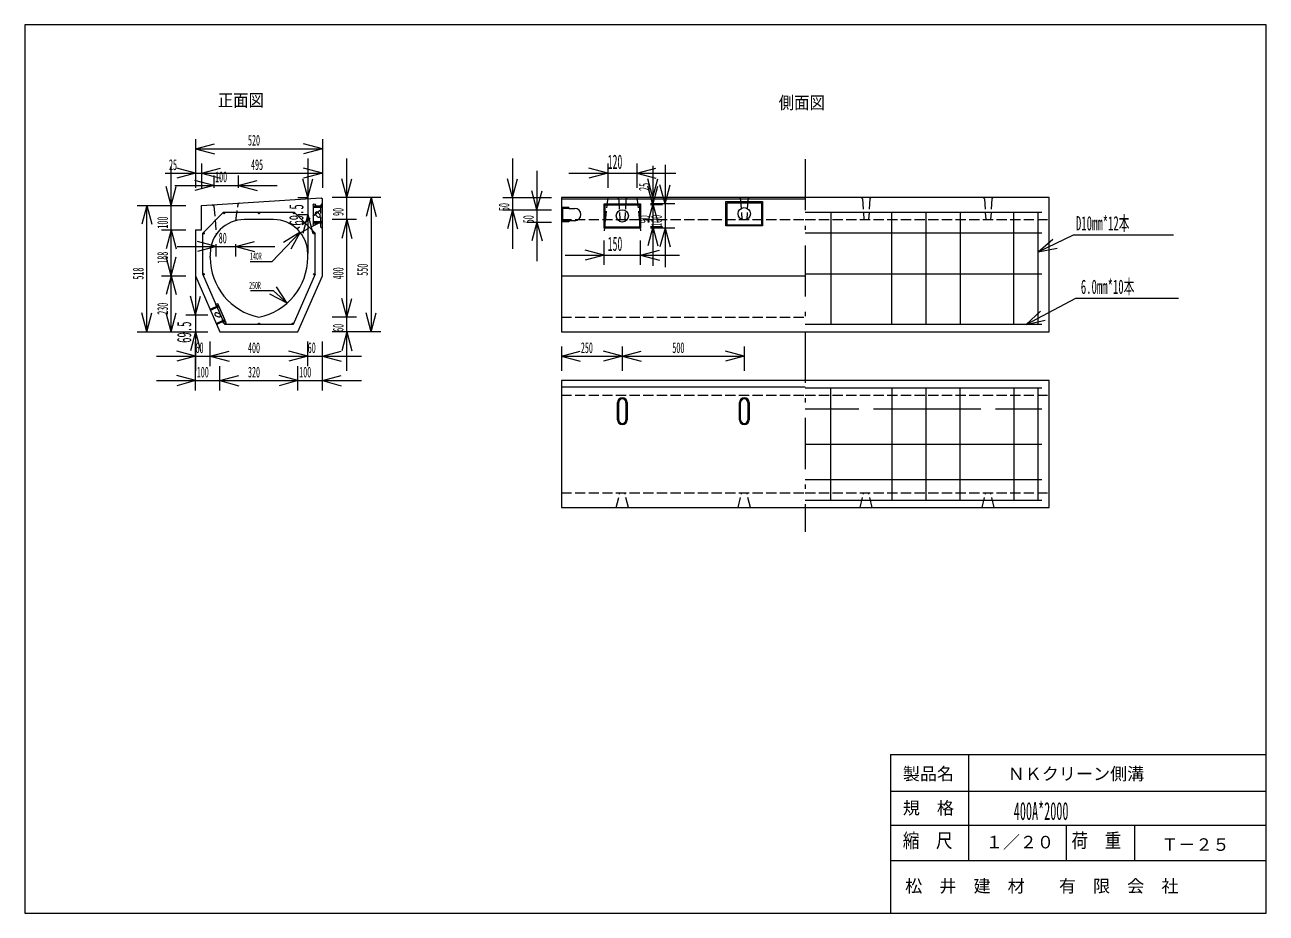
# Model space of a CAD drawing. Units: millimetres, scale not verified. Extents: x -17212 to 5264, y 179 to 33182.
import ezdxf
from ezdxf.enums import TextEntityAlignment as Align

# ---------------------------------------------------------------- set-up
doc = ezdxf.new("R2010")
doc.units = ezdxf.units.MM
doc.header["$LTSCALE"] = 7
doc.linetypes.add('USER1', pattern=[50.5, 30, -9, 2.5, -9])
doc.linetypes.add('USER2', pattern=[8, 6, -2])
for name, color, linetype, lineweight in [('1', 7, 'Continuous', 18), ('17', 7, 'Continuous', 18), ('18', 7, 'Continuous', 18)]:
    doc.layers.add(name, color=color, linetype=linetype, lineweight=lineweight)
doc.styles.add('ＭＳ ゴシック', font='')
doc.styles.get('ＭＳ ゴシック').set_extended_font_data('MS Gothic')

msp = doc.modelspace()

# ---------------------------------------------------------------- linework, layer by layer
at = {"layer": '1'}
for p, q in [((173.5, 3819), (173.5, 179)), ((5263.5, 3819), (173.5, 3819)), ((5263.5, 179), (5263.5, 3819)), ((873.5, 3351), (873.5, 3151)), ((873.5, 3311), (950.774, 3331.706)), ((873.5, 3311), (1393.5, 3311)), ((873.5, 3311), (950.774, 3290.294)), ((1393.5, 3311), (1316.226, 3331.706)), ((1393.5, 3311), (1316.226, 3290.294)), ((1393.5, 3351), (1393.5, 3151)), ((1333.5, 3271), (1333.5, 2881.5)), ((1493.5, 2861), (1493.5, 3271)), ((2173.5, 3271), (2173.5, 2901)), ((749.603, 3211), (1058.5, 3211)), ((773.5, 2819), (773.5, 3239)), ((873.5, 3211), (796.226, 3231.706)), ((873.5, 3211), (796.226, 3190.294)), ((873.5, 3251), (873.5, 3151)), ((898.5, 3251), (898.5, 3151)), ((898.5, 3251), (898.5, 3151)), ((898.5, 3211), (975.774, 3231.706)), ((898.5, 3211), (975.774, 3231.706)), ((898.5, 3211), (975.774, 3190.294)), ((898.5, 3211), (1393.5, 3211)), ((898.5, 3211), (975.774, 3190.294)), ((1393.5, 3211), (1316.226, 3231.706)), ((1393.5, 3211), (1316.226, 3190.294)), ((1393.5, 3251), (1393.5, 3151)), ((2273.5, 3221), (2273.5, 2851)), ((2403.5, 3211), (2843.5, 3211)), ((2563.5, 3211), (2486.226, 3231.706)), ((2563.5, 3211), (2486.226, 3190.294)), ((2563.5, 3251), (2563.5, 3151)), ((2683.5, 3251), (2683.5, 3151)), ((2683.5, 3211), (2760.774, 3231.706)), ((2683.5, 3211), (2760.774, 3190.294)), ((2748.5, 3241), (2748.5, 2831)), ((2748.5, 3213.564), (2748.5, 2926)), ((2798.5, 3246), (2798.5, 2826)), ((773.5, 3079), (752.794, 3156.274)), ((773.5, 3079), (794.206, 3156.274)), ((788.5, 3161), (1208.5, 3161)), ((948.5, 3161), (871.226, 3181.706)), ((948.5, 3161), (871.226, 3140.294)), ((948.5, 3201), (948.5, 3151)), ((1048.5, 3201), (1048.5, 3151)), ((1048.5, 3161), (1125.774, 3181.706)), ((1048.5, 3161), (1125.774, 3140.294)), ((1333.5, 3111), (1312.794, 3188.274)), ((1333.5, 3111), (1354.206, 3188.274)), ((1493.5, 3111), (1472.794, 3188.274)), ((1493.5, 3111), (1514.206, 3188.274)), ((2173.5, 3111), (2152.794, 3188.274)), ((2173.5, 3111), (2194.206, 3188.274)), ((2748.5, 3111), (2727.794, 3188.274)), ((2748.5, 3081), (2727.794, 3158.274)), ((2748.5, 3111), (2769.206, 3188.274)), ((2748.5, 3081), (2769.206, 3158.274)), ((2798.5, 3086), (2777.794, 3163.274)), ((2798.5, 3086), (2819.206, 3163.274)), ((898.5, 3079), (1388.51, 3110.677)), ((1293.5, 3111), (1334.5, 3111)), ((1388.51, 3110.677), (1393.5, 3106)), ((1393.5, 2791), (1393.5, 3106)), ((1633.5, 3111), (1433.5, 3111)), ((1533.5, 3111), (1433.5, 3111)), ((1593.5, 3111), (1572.794, 3033.726)), ((1593.5, 3111), (1593.5, 2561)), ((1593.5, 3111), (1614.206, 3033.726)), ((2133.5, 3111), (2333.5, 3111)), ((2273.5, 3061), (2252.794, 3138.274)), ((2273.5, 3061), (2294.206, 3138.274)), ((2373.5, 3111), (2373.5, 2561)), ((4373.5, 3111), (2373.5, 3111)), ((2373.5, 3106), (3373.5, 3106)), ((2788.5, 3111), (2738.5, 3111)), ((4373.5, 2561), (4373.5, 3111)), ((633.5, 3079), (833.5, 3079)), ((673.5, 3079), (652.794, 3001.726)), ((673.5, 2561), (673.5, 3079)), ((673.5, 3079), (694.206, 3001.726)), ((733.5, 3079), (833.5, 3079)), ((898.5, 2979), (898.5, 3079)), ((1393.5, 3075.5), (1355.5, 3075.5)), ((1393.5, 3075.5), (1355.5, 3075.5)), ((1355.5, 3075.5), (1355.5, 3066.5)), ((1355.5, 3066.5), (1355.5, 3007.5)), ((2133.5, 3061), (2333.5, 3061)), ((2173.5, 3061), (2152.794, 2983.726)), ((2173.5, 3061), (2194.206, 2983.726)), ((2233.5, 3061), (2333.5, 3061)), ((2403.5, 3071), (2373.5, 3071)), ((2403.5, 3066.5), (2378, 3066.5)), ((2378, 3066.5), (2378, 3016.5)), ((2403.5, 3071), (2403.5, 3066.5)), ((2403.5, 3066.5), (2408.5, 3066.5)), ((2403.5, 3066.5), (2428.5, 3066.5)), ((2548.5, 3086), (2698.5, 3086)), ((2548.5, 2986), (2548.5, 3086)), ((2553.5, 3081), (2693.5, 3081)), ((2553.5, 2991), (2553.5, 3081)), ((2693.5, 3081), (2693.5, 2991)), ((2698.5, 3086), (2698.5, 2986)), ((2748.5, 3086), (2727.794, 3008.726)), ((2788.5, 3086), (2738.5, 3086)), ((2838.5, 3086), (2738.5, 3086)), ((2788.5, 3081), (2738.5, 3081)), ((2748.5, 3086), (2769.206, 3008.726)), ((3048.5, 3095.114), (3198.5, 3095.114)), ((3048.5, 2995.114), (3048.5, 3095.114)), ((3053.5, 3090.114), (3193.5, 3090.114)), ((3053.5, 3000.114), (3053.5, 3090.114)), ((3193.5, 3090.114), (3193.5, 3000.114)), ((3198.5, 3095.114), (3198.5, 2995.114)), ((1193.5, 3021), (1073.5, 3021)), ((1293.5, 3041.5), (1334.5, 3041.5)), ((1333.5, 3041.5), (1312.794, 2964.226)), ((1333.5, 3041.5), (1354.206, 2964.226)), ((1355.5, 3007.5), (1393.5, 3007.5)), ((1365.661, 3050.339), (1365.661, 3050.339)), ((1365.661, 3041.146), (1374.146, 3032.661)), ((1374.854, 3050.339), (1383.339, 3041.854)), ((1383.339, 3032.661), (1383.339, 3032.661)), ((1386.339, 3050.339), (1386.339, 3050.339)), ((1533.5, 3021), (1433.5, 3021)), ((1533.5, 3021), (1433.5, 3021)), ((1493.5, 3021), (1472.794, 2943.726)), ((1493.5, 3021), (1472.794, 2943.726)), ((1493.5, 2621), (1493.5, 3021)), ((1493.5, 3021), (1514.206, 2943.726)), ((1493.5, 3021), (1514.206, 2943.726)), ((2233.5, 3011), (2333.5, 3011)), ((2273.5, 3011), (2252.794, 2933.726)), ((2273.5, 3011), (2294.206, 2933.726)), ((2403.5, 3012), (2373.5, 3012)), ((2378, 3016.5), (2403.5, 3016.5)), ((2403.5, 3016.5), (2403.5, 3012)), ((2408.5, 3016.5), (2403.5, 3016.5)), ((2428.5, 3016.5), (2403.5, 3016.5)), ((733.5, 2979), (833.5, 2979)), ((733.5, 2979), (833.5, 2979)), ((773.5, 2979), (752.794, 2901.726)), ((773.5, 2979), (752.794, 2901.726)), ((773.5, 2791), (773.5, 2979)), ((773.5, 2979), (794.206, 2901.726)), ((773.5, 2979), (794.206, 2901.726)), ((873.5, 2979), (873.5, 2791)), ((873.5, 2979), (898.5, 2979)), ((1302.097, 2969.621), (1186.97, 2847.961)), ((1302.097, 2969.621), (1233.944, 2927.726)), ((1302.097, 2969.621), (1264.023, 2899.262)), ((2698.5, 2986), (2548.5, 2986)), ((2553.5, 2991), (2693.5, 2991)), ((2748.5, 2991), (2727.794, 2913.726)), ((2788.5, 2991), (2738.5, 2991)), ((2838.5, 2986), (2738.5, 2986)), ((2748.5, 2991), (2769.206, 2913.726)), ((2798.5, 2986), (2777.794, 2908.726)), ((2798.5, 2986), (2819.206, 2908.726)), ((3198.5, 2995.114), (3048.5, 2995.114)), ((3053.5, 3000.114), (3193.5, 3000.114)), ((798.5, 2910.425), (1198.5, 2910.425)), ((958.5, 2910.425), (881.226, 2931.13)), ((958.5, 2910.425), (881.226, 2889.719)), ((958.5, 2870.425), (958.5, 2920.844)), ((1038.5, 2910.425), (1115.774, 2931.13)), ((1038.5, 2870.425), (1038.5, 2920.425)), ((1038.5, 2910.425), (1115.774, 2889.719)), ((2548.5, 2835), (2548.5, 2935)), ((2698.5, 2835), (2698.5, 2935)), ((773.5, 2791), (752.794, 2868.274)), ((773.5, 2791), (794.206, 2868.274)), ((933.5, 2881), (933.5, 2871)), ((933.5, 2865.949), (933.5, 2871)), ((1333.5, 2871), (1333.5, 2881)), ((1333.5, 2865.949), (1333.5, 2871)), ((2388.5, 2875), (2858.5, 2875)), ((2548.5, 2875), (2471.226, 2895.706)), ((2548.5, 2875), (2471.226, 2854.294)), ((2698.5, 2875), (2775.774, 2895.706)), ((2698.5, 2875), (2775.774, 2854.294)), ((1186.97, 2847.961), (1096.97, 2847.961)), ((733.5, 2791), (833.5, 2791)), ((733.5, 2791), (833.5, 2791)), ((773.5, 2791), (752.794, 2713.726)), ((773.5, 2561), (773.5, 2791)), ((773.5, 2791), (794.206, 2713.726)), ((873.5, 2791), (973.5, 2561)), ((873.5, 2790.5), (873.5, 2401)), ((1293.5, 2561), (1393.5, 2791)), ((1493.5, 2401), (1493.5, 2781)), ((2373.5, 2791), (3373.5, 2791)), ((873.5, 2630.5), (852.794, 2707.774)), ((873.5, 2630.5), (894.206, 2707.774)), ((1193.5, 2729), (1098.5, 2729)), ((1248.618, 2678.236), (1177.751, 2715.356)), ((1248.618, 2678.236), (1193.5, 2729)), ((1248.618, 2678.236), (1205.805, 2745.816)), ((1493.5, 2621), (1472.794, 2698.274)), ((1493.5, 2621), (1472.794, 2698.274)), ((1493.5, 2621), (1514.206, 2698.274)), ((1493.5, 2621), (1514.206, 2698.274)), ((933.019, 2654.104), (967.867, 2669.256)), ((933.019, 2654.104), (967.867, 2669.256)), ((967.867, 2669.256), (991.393, 2615.149)), ((994.982, 2606.896), (967.867, 2669.256)), ((673.5, 2561), (652.794, 2638.274)), ((673.5, 2561), (694.206, 2638.274)), ((773.5, 2561), (752.794, 2638.274)), ((773.5, 2561), (794.206, 2638.274)), ((833.5, 2630.5), (924.001, 2630.5)), ((952.371, 2635.081), (952.371, 2635.081)), ((956.036, 2626.651), (967.201, 2622.253)), ((994.982, 2606.896), (960.133, 2591.743)), ((971.966, 2634.349), (960.801, 2638.747)), ((977.748, 2621.049), (977.748, 2621.049)), ((979.344, 2609.852), (979.344, 2609.852)), ((1533.5, 2621), (1433.5, 2621)), ((1533.5, 2621), (1433.5, 2621)), ((1593.5, 2561), (1572.794, 2638.274)), ((1593.5, 2561), (1614.206, 2638.274)), ((633.5, 2561), (833.5, 2561)), ((733.5, 2561), (833.5, 2561)), ((833.5, 2561), (924.001, 2561)), ((873.5, 2561), (852.794, 2483.726)), ((873.5, 2561), (894.206, 2483.726)), ((973.5, 2561), (1293.5, 2561)), ((1633.5, 2561), (1433.5, 2561)), ((1533.5, 2561), (1433.5, 2561)), ((1493.5, 2561), (1472.794, 2483.726)), ((1493.5, 2561), (1514.206, 2483.726)), ((2373.5, 2561), (4373.5, 2561)), ((873.5, 2421), (873.5, 2521)), ((933.5, 2421), (933.5, 2521)), ((933.5, 2421), (933.5, 2521)), ((1333.5, 2421), (1333.5, 2521)), ((1333.5, 2421), (1333.5, 2521)), ((1393.5, 2421), (1393.5, 2521)), ((2373.5, 2501), (2373.5, 2401)), ((2623.5, 2501), (2623.5, 2401)), ((2623.5, 2501), (2623.5, 2401)), ((3123.5, 2501), (3123.5, 2401)), ((713.5, 2461), (1093.5, 2461)), ((873.5, 2461), (796.226, 2481.706)), ((873.5, 2461), (796.226, 2440.294)), ((933.5, 2461), (1010.774, 2481.706)), ((933.5, 2461), (1010.774, 2481.706)), ((933.5, 2461), (1010.774, 2440.294)), ((933.5, 2461), (1333.5, 2461)), ((933.5, 2461), (1010.774, 2440.294)), ((1173.5, 2461), (1553.5, 2461)), ((1333.5, 2461), (1256.226, 2481.706)), ((1333.5, 2461), (1256.226, 2481.706)), ((1333.5, 2461), (1256.226, 2440.294)), ((1333.5, 2461), (1256.226, 2440.294)), ((1393.5, 2461), (1470.774, 2481.706)), ((1393.5, 2461), (1470.774, 2440.294)), ((2373.5, 2461), (2450.774, 2481.706)), ((2373.5, 2461), (2623.5, 2461)), ((2373.5, 2461), (2450.774, 2440.294)), ((2623.5, 2461), (2546.226, 2481.706)), ((2623.5, 2461), (2546.226, 2440.294)), ((2623.5, 2461), (2700.774, 2481.706)), ((2623.5, 2461), (3123.5, 2461)), ((2623.5, 2461), (2700.774, 2440.294)), ((3123.5, 2461), (3046.226, 2481.706)), ((3123.5, 2461), (3046.226, 2440.294)), ((873.5, 2321), (873.5, 2421)), ((973.5, 2321), (973.5, 2421)), ((973.5, 2321), (973.5, 2421)), ((1293.5, 2321), (1293.5, 2421)), ((1293.5, 2321), (1293.5, 2421)), ((1393.5, 2321), (1393.5, 2421)), ((713.5, 2361), (1133.5, 2361)), ((873.5, 2361), (796.226, 2381.706)), ((873.5, 2361), (796.226, 2340.294)), ((973.5, 2361), (1050.774, 2381.706)), ((973.5, 2361), (1050.774, 2381.706)), ((973.5, 2361), (1050.774, 2340.294)), ((973.5, 2361), (1293.5, 2361)), ((973.5, 2361), (1050.774, 2340.294)), ((1133.5, 2361), (1553.5, 2361)), ((1293.5, 2361), (1216.226, 2381.706)), ((1293.5, 2361), (1216.226, 2381.706)), ((1293.5, 2361), (1216.226, 2340.294)), ((1293.5, 2361), (1216.226, 2340.294)), ((1393.5, 2361), (1470.774, 2381.706)), ((1393.5, 2361), (1470.774, 2340.294)), ((2373.5, 2361), (2373.5, 1841)), ((4373.5, 2361), (2373.5, 2361)), ((4373.5, 1841), (4373.5, 2361)), ((2373.5, 2336), (3373.5, 2336)), ((2603.5, 2201), (2603.5, 2271)), ((2608.5, 2201), (2608.5, 2271)), ((2638.5, 2271), (2638.5, 2201)), ((2643.5, 2271), (2643.5, 2201)), ((3103.5, 2201), (3103.5, 2271)), ((3108.5, 2201), (3108.5, 2271)), ((3138.5, 2271), (3138.5, 2201)), ((3143.5, 2271), (3143.5, 2201)), ((2373.5, 1841), (4373.5, 1841)), ((3723.5, 829), (3723.5, 179)), ((3723.5, 829), (5263.5, 829)), ((4043.5, 829), (4043.5, 394.612)), ((3723.5, 679), (5263.5, 679)), ((3723.5, 539), (5263.5, 539)), ((4443.5, 539), (4443.5, 394.612)), ((4723.5, 539), (4723.5, 394.612)), ((3723.5, 394.612), (5263.5, 394.612)), ((173.5, 179), (5263.5, 179))]:
    msp.add_line(p, q, dxfattribs=at)
at = {"layer": '1', "linetype": 'USER1'}
msp.add_line((3373.5, 3269), (3373.5, 1741), dxfattribs=at)
at = {"layer": '1', "linetype": 'USER2'}
for p, q in [((2563.5, 3111), (2548.5, 2975)), ((2563.5, 3111), (2548.5, 2975)), ((2603.5, 3111), (2608.5, 3106)), ((2608.5, 3106), (2613.5, 3021)), ((2638.5, 3106), (2633.5, 3021)), ((2643.5, 3111), (2638.5, 3106)), ((2683.5, 3111), (2698.5, 2975)), ((2683.5, 3111), (2698.5, 2975)), ((3103.5, 3111), (3108.5, 3106)), ((3108.5, 3106), (3113.5, 3021)), ((3138.5, 3106), (3133.5, 3021)), ((3143.5, 3111), (3138.5, 3106)), ((3603.5, 3111), (3608.5, 3106)), ((3608.5, 3106), (3613.5, 3021)), ((3638.5, 3106), (3633.5, 3021)), ((3643.5, 3111), (3638.5, 3106)), ((4103.5, 3111), (4108.5, 3106)), ((4108.5, 3106), (4113.5, 3021)), ((4138.5, 3106), (4133.5, 3021)), ((4143.5, 3111), (4138.5, 3106)), ((943.5, 3081.909), (948.5, 3077.222)), ((948.5, 3077.222), (958.5, 2960.844)), ((1038.5, 3016.554), (1048.5, 3083.687)), ((1048.5, 3083.687), (1053.5, 3089.02)), ((1386.61, 3060.417), (1289.863, 2982.559)), ((1393.5, 3071), (1355.5, 3071)), ((1391.61, 3085.417), (1386.61, 3080.417)), ((1386.61, 2990.417), (1386.61, 3080.417)), ((1386.61, 3010.417), (1304.274, 2966.611)), ((1393.5, 3012), (1355.5, 3012)), ((2373.5, 3021), (3373.5, 3021)), ((3373.5, 3021), (4373.5, 3021)), ((1391.61, 2985.417), (1386.61, 2990.417)), ((934.813, 2649.977), (969.661, 2665.129)), ((958.339, 2595.87), (993.187, 2611.023)), ((2373.5, 2621), (3373.5, 2621)), ((2373.5, 2301), (3373.5, 2301)), ((3373.5, 2301), (4373.5, 2301)), ((2373.5, 1901), (3373.5, 1901)), ((2598.5, 1841), (2613.5, 1901)), ((2648.5, 1841), (2633.5, 1901)), ((3098.5, 1841), (3113.5, 1901)), ((3148.5, 1841), (3133.5, 1901)), ((3373.5, 1901), (4373.5, 1901)), ((3598.5, 1841), (3613.5, 1901)), ((3648.5, 1841), (3633.5, 1901)), ((4098.5, 1841), (4113.5, 1901)), ((4148.5, 1841), (4133.5, 1901))]:
    msp.add_line(p, q, dxfattribs=at)
at = {"layer": '1'}
for centre, radius in [((1360.5, 3080.5), 5), ((2623.5, 3036), 25), ((3123.5, 3045.114), 25), ((1360.5, 3002.5), 5), ((961.288, 2671.848), 5), ((992.39, 2600.317), 5)]:
    msp.add_circle(centre, radius, dxfattribs=at)
for centre, radius, start, end in [((2428.5, 3041.5), 25, 0, 90), ((1073.5, 2881), 140, 90, 180), ((1193.5, 2881), 140, 0, 90), ((1370.257, 3045.743), 6.5, 135, 225), ((1370.257, 3045.743), 6.5, 45, 135), ((1378.743, 3037.257), 6.5, 225, 315.00001), ((1378.743, 3037.257), 6.5, 315.00001, 45), ((2428.5, 3041.5), 25, 270, 0), ((1183.5, 2865.949), 250, 180, 258.46304), ((1083.5, 2865.949), 250, 281.53696, 0), ((958.418, 2632.699), 6.5, 158.5, 248.5), ((958.418, 2632.699), 6.5, 68.5, 158.5), ((969.583, 2628.301), 6.5, 248.5, 338.5), ((969.583, 2628.301), 6.5, 338.5, 68.5), ((2623.5, 2271), 20, 90, 180), ((2623.5, 2271), 20, 0, 90), ((3123.5, 2271), 20, 90, 180), ((3123.5, 2271), 20, 0, 90), ((2623.5, 2271), 15, 90, 180), ((2623.5, 2271), 15, 0, 90), ((3123.5, 2271), 15, 90, 180), ((3123.5, 2271), 15, 0, 90), ((2623.5, 2201), 20, 180, 270), ((2623.5, 2201), 15, 180, 270), ((2623.5, 2201), 15, 270, 0), ((2623.5, 2201), 20, 270, 0), ((3123.5, 2201), 20, 180, 270), ((3123.5, 2201), 15, 180, 270), ((3123.5, 2201), 15, 270, 0), ((3123.5, 2201), 20, 270, 0)]:
    msp.add_arc(centre, radius, start, end, dxfattribs=at)
at = {"layer": '17'}
for p, q in [((3373.5, 3051), (4343.5, 3051)), ((4343.5, 2966), (3373.5, 2966)), ((4343.5, 2797.24), (3373.5, 2797.24)), ((4279.053, 2591), (4483.5, 2699)), ((4483.5, 2699), (4903.5, 2699)), ((4279.053, 2591), (4337.708, 2645.402)), ((4279.053, 2591), (4357.051, 2608.786)), ((4343.5, 2591), (3373.5, 2591)), ((3373.5, 2331), (4343.5, 2331)), ((3373.5, 2246), (3593.5, 2246)), ((3653.5, 2246), (4093.5, 2246)), ((4153.5, 2246), (4343.5, 2246)), ((3373.5, 2101), (4343.5, 2101)), ((3373.5, 1956), (4343.5, 1956)), ((3373.5, 1871), (4343.5, 1871))]:
    msp.add_line(p, q, dxfattribs=at)
for centre in [(989.671, 3048), (1133.879, 3048), (1277.379, 3048), (906.5, 2964.721), (1360.5, 2964.721), (906.5, 2797.24), (1360.5, 2797.24), (995.123, 2594.003), (1133.5, 2594), (1271.867, 2594)]:
    msp.add_circle(centre, 3, dxfattribs=at)
at = {"layer": '18'}
for p, q in [((988.5, 3051), (903.5, 2966)), ((988.5, 3051), (1278.5, 3051)), ((1278.5, 3051), (1363.5, 2966)), ((3478.5, 3051), (3478.5, 2591)), ((3728.5, 2591), (3728.5, 3051)), ((3868.5, 3051), (3868.5, 2591)), ((4008.5, 3051), (4008.5, 2591)), ((4228.5, 2591), (4228.5, 3051)), ((4328.5, 2591), (4328.5, 3051)), ((903.5, 2799), (903.5, 2966)), ((1363.5, 2797.24), (1363.5, 2966)), ((4328.5, 2889), (4473.5, 2959)), ((4473.5, 2959), (4883.5, 2959)), ((4328.5, 2889), (4389.088, 2941.241)), ((4328.5, 2889), (4407.091, 2903.948)), ((993.169, 2591), (903.5, 2797.24)), ((1363.5, 2797.24), (1273.831, 2591)), ((1273.831, 2591), (993.169, 2591)), ((3478.5, 1871), (3478.5, 2331)), ((3728.5, 2331), (3728.5, 1871)), ((3868.5, 2331), (3868.5, 1871)), ((4008.5, 1871), (4008.5, 2331)), ((4228.5, 2331), (4228.5, 1871)), ((4328.5, 1871), (4328.5, 2331))]:
    msp.add_line(p, q, dxfattribs=at)

# ---------------------------------------------------------------- texts
at = {"layer": '1', "style": 'ＭＳ ゴシック'}
for s, height, width, p in [(' 正面図', 51.32, 0.9, (933.5, 3469)), (' 側面図', 51.32, 0.9, (3233.5, 3459)), ('520', 43.99, 0.5, (1088.5, 3311)), ('25', 43.99, 0.5, (764.603, 3211)), ('495', 43.99, 0.5, (1101, 3211)), ('120', 58.65, 0.5, (2563.5, 3211)), ('100', 43.99, 0.5, (953.5, 3161)), ('80', 43.99, 0.5, (968.5, 2910.425)), ('150', 58.65, 0.5, (2563.5, 2875)), ('140R', 29.33, 0.5, (1096.97, 2847.961)), ('250R', 29.33, 0.5, (1093.5, 2728.047)), ('60', 43.99, 0.5, (873.5, 2461)), ('400', 43.99, 0.5, (1088.5, 2461)), ('60', 43.99, 0.5, (1333.5, 2461)), ('250', 43.99, 0.5, (2453.5, 2461)), ('500', 43.99, 0.5, (2828.5, 2461)), ('100', 43.99, 0.5, (878.5, 2361)), ('320', 43.99, 0.5, (1088.5, 2361)), ('100', 43.99, 0.5, (1298.5, 2361)), ('400A*2000', 73.31, 0.5, (4228.5, 539)), ('縮\u3000尺', 58.65, 0.85, (3773.5, 429.612)), ('荷\u3000重', 58.65, 0.85, (4465.209, 429.612))]:
    msp.add_text(s, height=height, dxfattribs=dict(at, width=width)).set_placement(p, align=Align.BOTTOM_LEFT)
for s, height, width, p in [('25', 43.99, 0.5, (2748.5, 3138.564)), ('69.5', 58.65, 0.55, (1333.5, 2996.25)), ('90', 43.99, 0.5, (1493.5, 3036)), ('50', 43.99, 0.5, (2173.5, 3056)), ('100', 43.99, 0.5, (773.5, 2984)), ('50', 43.99, 0.5, (2273.5, 3006)), ('90', 43.99, 0.5, (2748.5, 3006)), ('100', 43.99, 0.5, (2798.5, 2991)), ('188', 43.99, 0.5, (773.5, 2840)), ('518', 43.99, 0.5, (673.5, 2775)), ('400', 43.99, 0.5, (1493.5, 2776)), ('550', 43.99, 0.5, (1593.5, 2791)), ('230', 43.99, 0.5, (773.5, 2631)), ('69.5', 58.65, 0.55, (873.5, 2515.75)), ('60', 43.99, 0.5, (1493.5, 2561))]:
    msp.add_text(s, height=height, rotation=90, dxfattribs=dict(at, width=width)).set_placement(p, align=Align.BOTTOM_LEFT)
for s, p in [('製品名', (3773.5, 709)), ('ＮＫクリーン側溝', (4203.5, 709)), ('規\u3000格', (3773.5, 569)), ('１／２０', (4113.5, 429)), ('Ｔ－２５', (4833.5, 419)), ('\u3000\u3000松\u3000井\u3000建\u3000材\u3000\u3000有\u3000限\u3000会\u3000社', (3643.5, 249))]:
    msp.add_text(s, height=51.32, dxfattribs=at).set_placement(p, align=Align.BOTTOM_LEFT)
at = {"layer": '17', "style": 'ＭＳ ゴシック', "width": 0.55}
msp.add_text('6.0mm*10本', height=58.65, dxfattribs=at).set_placement((4503.5, 2699), align=Align.BOTTOM_LEFT)
at = {"layer": '18', "style": 'ＭＳ ゴシック', "width": 0.55}
msp.add_text('D10mm*12本', height=58.65, dxfattribs=at).set_placement((4483.5, 2959), align=Align.BOTTOM_LEFT)

doc.saveas('drawing.dxf')
